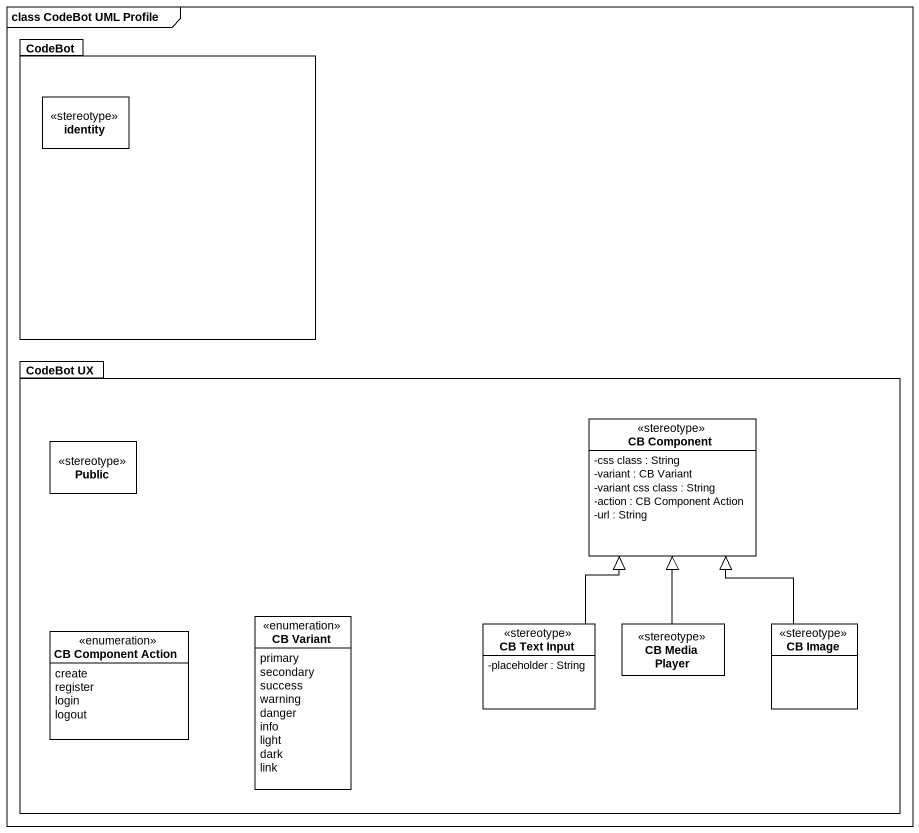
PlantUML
@startuml
mainframe class CodeBot UML Profile
hide circle
hide empty members
skinparam classAttributeIconSize 0
package CodeBot {
  class identity <<stereotype>>
}
package "CodeBot UX" as CodeBot_UX {
  class "CB Component" as CB_Component <<stereotype>> {
    -css class : String
    -variant : CB Variant
    -variant css class : String
    -action : CB Component Action
    -url : String
  }
  class Public <<stereotype>>
  enum "CB Variant" as CB_Variant {
    primary
    secondary
    success
    warning
    danger
    info
    light
    dark
    link
  }
  class "CB Text Input" as CB_Text_Input <<stereotype>> {
    -placeholder : String
  }
  class "CB Media Player" as CB_Media_Player <<stereotype>>
  class "CB Image" as CB_Image <<stereotype>>
  enum "CB Component Action" as CB_Component_Action {
    create
    register
    login
    logout
  }
}
CB_Text_Input -up-|> CB_Component
CB_Media_Player -up-|> CB_Component
CB_Image -up-|> CB_Component
@enduml
